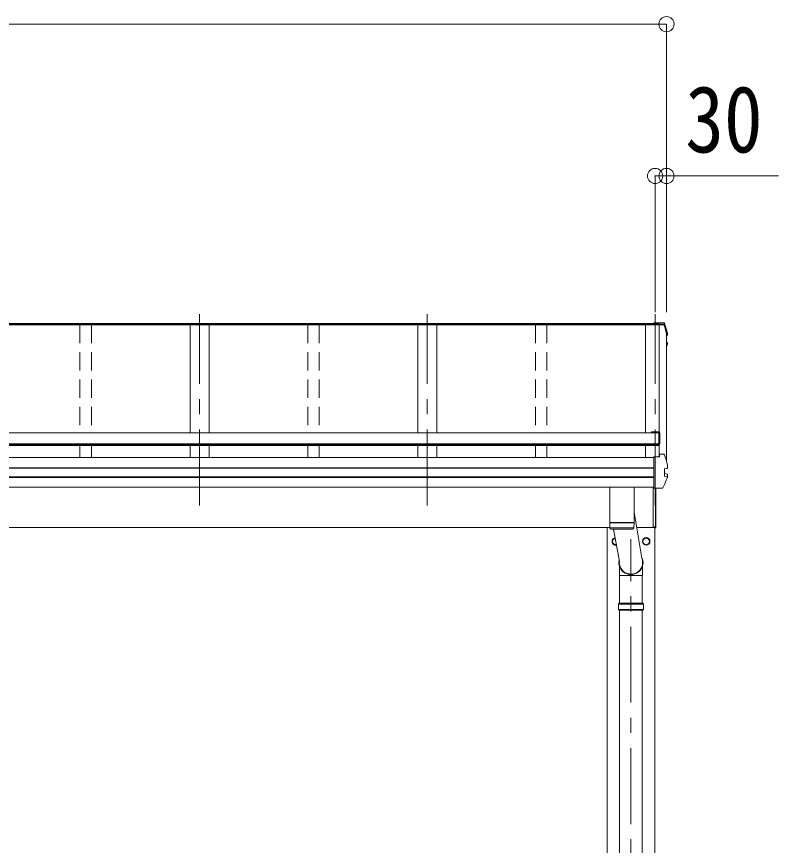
# Model space of a CAD drawing. Units: millimetres at full size, sheet at 1:40; details may follow other scales. Extents: x -11243 to 11243, y -7760 to 7760.
# Drawn here: x -3329 to -1322, y -2883 to -699 of the extents above; entities that cross this region are included whole.
import ezdxf
from ezdxf.enums import TextEntityAlignment as Align

# ---------------------------------------------------------------- set-up
doc = ezdxf.new("R2010")
doc.units = ezdxf.units.MM
doc.header["$LTSCALE"] = 40
doc.header["$PDMODE"] = 32
doc.header["$PDSIZE"] = 40
doc.linetypes.add('CHAIN1', pattern=[8, 5, -1, 1, -1])
doc.linetypes.add('DASHED1', pattern=[1.8, 1.2, -0.6])
doc.layers.add('0-3_ELV2', color=7, linetype='Continuous', lineweight=9)
doc.layers.add('0-6_OTH_LINE', color=6, linetype='Continuous', lineweight=9)
doc.styles.add('ＭＳ ゴシック', font='')
doc.styles.get('ＭＳ ゴシック').set_extended_font_data('MS Gothic')

msp = doc.modelspace()

# ---------------------------------------------------------------- linework, layer by layer
at = {"layer": '0-3_ELV2', "color": 6}
for p, q in [((-1617.03, -719.16), (-1617.03, -1478.16)), ((-1647.03, -1119.16), (-1647.03, -1478.16)), ((-1617.03, -1119.16), (-1617.03, -1478.16)), ((-1322.15, -1119.16), (-1617.03, -1119.16))]:
    msp.add_line(p, q, dxfattribs=at)
at = {"layer": '0-3_ELV2', "color": 5, "linetype": 'CHAIN1'}
for p, q in [((-2847.03, -1986.99), (-2847.03, -1482.81)), ((-2247.03, -1986.99), (-2247.03, -1482.81)), ((-1647.03, -1986.99), (-1647.03, -1482.81)), ((-1710.53, -5066.52), (-1710.53, -2075.96))]:
    msp.add_line(p, q, dxfattribs=at)
at = {"layer": '0-3_ELV2', "color": 4}
for p, q in [((-1625.02, -1506.08), (-1650.03, -1506.08)), ((-1650.03, -1510.44), (-1650.03, -1506.08)), ((-1625.02, -1506.09), (-1625.02, -1506.08)), ((-1625.02, -1506.08), (-1625.02, -1506.08)), ((-1647.03, -1510.44), (-7047.03, -1510.44)), ((-1647.03, -1511.33), (-7047.03, -1511.33)), ((-1650.03, -1508.16), (-7044.03, -1508.16)), ((-2872.03, -1511.25), (-2872.03, -1795.52)), ((-2822.03, -1511.25), (-2822.03, -1795.52)), ((-2272.03, -1511.25), (-2272.03, -1795.52)), ((-2222.03, -1511.25), (-2222.03, -1795.52)), ((-1672.03, -1511.25), (-1672.03, -1795.52)), ((-1672.03, -1511.34), (-1623.59, -1511.34)), ((-1650.03, -1508.61), (-1635.83, -1508.61)), ((-1647.03, -1511.1), (-1636.21, -1511.1)), ((-1636.73, -1511.34), (-1636.73, -1858.63)), ((-1635.83, -1508.61), (-1636.21, -1511.1)), ((-1636.13, -1511.34), (-1636.13, -1854.68)), ((-1635.83, -1509.7), (-1636.05, -1511.19)), ((-1636.05, -1511.19), (-1636.05, -1510.84)), ((-1636.05, -1511.19), (-1623.63, -1511.19)), ((-1635.83, -1509.7), (-1635.83, -1508.61)), ((-1623.78, -1509.7), (-1635.83, -1509.7)), ((-1617.03, -1534.71), (-1617.03, -1871.48)), ((-1617.03, -1537.66), (-1616.34, -1537.52)), ((-1617.03, -1538), (-1616.26, -1537.86)), ((-1615.77, -1539.28), (-1617.03, -1539.53)), ((-1614.71, -1538.01), (-1614.71, -1533.96)), ((-1617.03, -1557.41), (-1616.2, -1557.52)), ((-1617.03, -1561.51), (-1615.66, -1561.77)), ((-1617.03, -1563.03), (-1616.19, -1563.19)), ((-1616.19, -1557.52), (-1616.2, -1557.52)), ((-1614.61, -1563.04), (-1614.61, -1558.98)), ((-1636.93, -1795.65), (-7057.13, -1795.65)), ((-1656.93, -1793.49), (-1636.93, -1793.49)), ((-1656.93, -1793.49), (-1656.93, -1795.65)), ((-1656.93, -1795.03), (-1636.93, -1795.03)), ((-1636.93, -1829.54), (-1636.93, -1795.03)), ((-1634.93, -1795.49), (-1634.93, -1824.95)), ((-1636.93, -1824.68), (-7057.13, -1824.68)), ((-1636.93, -1826.43), (-7057.13, -1826.43)), ((-1636.93, -1829.54), (-7057.13, -1829.54)), ((-2872.03, -1829.54), (-2872.03, -1861.16)), ((-2822.03, -1829.54), (-2822.03, -1861.16)), ((-2272.03, -1829.54), (-2272.03, -1861.16)), ((-2222.03, -1829.54), (-2222.03, -1861.16)), ((-1672.03, -1829.54), (-1672.03, -1861.02)), ((-1636.93, -1824.95), (-1634.93, -1824.95)), ((-1636.78, -1858.98), (-1636.05, -1854.2)), ((-1636.76, -1858.98), (-1636.21, -1855.3)), ((-1636.21, -1858.98), (-1636.21, -1855.3)), ((-1636.05, -1853.85), (-1635.83, -1852.36)), ((-1636.05, -1853.85), (-1636.05, -1854.2)), ((-1623.78, -1852.36), (-1635.83, -1852.36)), ((-1650.03, -1861.16), (-7044.03, -1861.16)), ((-1650.03, -1859.3), (-1650.03, -1858.98)), ((-1650.03, -1860.6), (-1650.03, -1859.3)), ((-1650.03, -1940.53), (-1650.03, -1860.6)), ((-1650.03, -1887.68), (-7044.03, -1887.68)), ((-1650.03, -1888.58), (-7044.03, -1888.58)), ((-1622.6, -1890.3), (-1616.34, -1889.53)), ((-1622.6, -1890.3), (-1622.6, -1890.3)), ((-1622.03, -1890.43), (-1622.03, -1909.65)), ((-1616.34, -1889.53), (-1616.34, -1889.53)), ((-1614.71, -1888.06), (-1614.71, -1880.67)), ((-1650.03, -1911.8), (-7044.03, -1911.8)), ((-1650.03, -1913.72), (-7044.03, -1913.72)), ((-1616.2, -1911.81), (-1622.6, -1910.12)), ((-1622.6, -1910.12), (-1622.6, -1910.12)), ((-1615.66, -1904.43), (-1621.62, -1903.28)), ((-1616.2, -1911.81), (-1616.19, -1911.81)), ((-1614.61, -1913.1), (-1614.61, -1905.7)), ((-1650.03, -1938.76), (-7044.03, -1938.76)), ((-1652.03, -1938.76), (-1652.03, -2043.59)), ((-1650.03, -1941.4), (-1650.03, -1940.53)), ((-1650.03, -1941.4), (-1629.38, -1941.4)), ((-1645.53, -2045.99), (-1645.53, -1941.4)), ((-1645.03, -2045.59), (-1645.03, -1941.4)), ((-1766.32, -2044.99), (-7047.03, -2044.99)), ((-1773.03, -4899.99), (-1773.03, -2044.99)), ((-1647.03, -2044.99), (-1695.8, -2044.99)), ((-1647.03, -2043.59), (-1652.03, -2043.59)), ((-1648.03, -2044.99), (-1648.03, -4899.99)), ((-1647.03, -2046.09), (-1647.03, -2043.59)), ((-1645.53, -2045.99), (-1645.53, -2045.99)), ((-1645.53, -2045.99), (-1645.52, -2046.06)), ((-1759.12, -2081.74), (-1759.02, -2081.74)), ((-1759.12, -2082.24), (-1759.02, -2082.24)), ((-1679.12, -2081.74), (-1679.02, -2081.74)), ((-1679.12, -2082.24), (-1679.02, -2082.24))]:
    msp.add_line(p, q, dxfattribs=at)
at = {"layer": '0-3_ELV2', "color": 4, "linetype": 'DASHED1'}
for p, q in [((-3162.03, -1511.25), (-3162.03, -1795.65)), ((-3132.03, -1511.25), (-3132.03, -1795.65)), ((-2562.03, -1511.25), (-2562.03, -1795.65)), ((-2532.03, -1511.25), (-2532.03, -1795.65)), ((-1962.03, -1511.25), (-1962.03, -1795.65)), ((-1932.03, -1511.25), (-1932.03, -1795.65)), ((-3162.03, -1829.54), (-3162.03, -1861.16)), ((-3132.03, -1829.54), (-3132.03, -1861.16)), ((-2562.03, -1829.54), (-2562.03, -1861.16)), ((-2532.03, -1829.54), (-2532.03, -1861.16)), ((-1962.03, -1829.54), (-1962.03, -1861.16)), ((-1932.03, -1829.54), (-1932.03, -1861.16))]:
    msp.add_line(p, q, dxfattribs=at)
at = {"layer": '0-3_ELV2'}
for p, q in [((-1766.53, -2032.3), (-1766.53, -1938.76)), ((-1702.53, -1938.76), (-1702.53, -2032.3)), ((-1702.53, -2005.11), (-1682.09, -2126.16)), ((-1766.53, -2032.3), (-1702.53, -2032.3)), ((-1766.53, -2033.3), (-1702.53, -2033.3)), ((-1766.3, -2046.35), (-1766.53, -2033.3)), ((-1702.75, -2046.3), (-1766.3, -2046.3)), ((-1763.3, -2049.3), (-1705.76, -2049.3)), ((-1762.03, -2032.3), (-1762.01, -2033.3)), ((-1741.17, -2134.77), (-1756.24, -2049.3)), ((-1707.03, -2032.3), (-1707.04, -2033.3)), ((-1702.53, -2033.3), (-1702.75, -2046.35)), ((-1680.38, -2171.71), (-1680.38, -2147.92)), ((-1740.38, -2245), (-1740.38, -2171.71)), ((-1713.21, -2172.05), (-1714.34, -2168.94)), ((-1707.61, -2171.43), (-1713.44, -2171.43)), ((-1707.84, -2172.05), (-1713.21, -2172.05)), ((-1707.84, -2172.05), (-1706.71, -2168.94)), ((-1680.38, -2171.71), (-1707.72, -2171.71)), ((-1680.68, -2245), (-1680.68, -2171.71)), ((-1743.53, -2247), (-1742.53, -2245)), ((-1743.53, -2247), (-1677.53, -2247)), ((-1743.53, -2261), (-1743.53, -2247)), ((-1742.53, -2245), (-1678.53, -2245)), ((-1677.53, -2247), (-1678.53, -2245)), ((-1677.53, -2261), (-1677.53, -2247)), ((-1743.53, -2261), (-1677.53, -2261)), ((-1743.53, -2261), (-1742.53, -2263)), ((-1678.53, -2263), (-1742.53, -2263)), ((-1740.38, -3152.5), (-1740.38, -2263)), ((-1680.68, -3152.5), (-1680.68, -2263)), ((-1677.53, -2261), (-1678.53, -2263))]:
    msp.add_line(p, q, dxfattribs=at)
at = {"layer": '0-3_ELV2', "color": 4}
for points in [[(-1622.16, -1507.35), (-1622.29, -1507.06), (-1622.46, -1506.8), (-1622.68, -1506.57), (-1622.93, -1506.39), (-1623.21, -1506.26), (-1623.47, -1506.18), (-1623.71, -1506.14), (-1623.94, -1506.11), (-1624.2, -1506.1), (-1624.48, -1506.09), (-1624.79, -1506.08), (-1625.1, -1506.08)], [(-1650.03, -1510.11), (-1647.03, -1510.11), (-1647.03, -1511.11)], [(-1614.75, -1533.65), (-1617.07, -1524.8), (-1619.53, -1516.03), (-1622.16, -1507.37)], [(-1614.75, -1533.65), (-1614.71, -1533.91), (-1614.71, -1533.96)], [(-1617.03, -1569.25), (-1616.11, -1567.01), (-1614.7, -1563.52)], [(-1650.03, -1858.98), (-1635.83, -1858.98), (-1635.83, -1852.36)], [(-1622.6, -1890.3), (-1622.68, -1890.33), (-1622.75, -1890.38), (-1622.82, -1890.46), (-1622.86, -1890.55), (-1622.89, -1890.66), (-1622.9, -1890.78)], [(-1622.03, -1890.43), (-1622.01, -1890.32), (-1621.98, -1890.23)], [(-1616.34, -1889.53), (-1616.11, -1889.46), (-1615.91, -1889.31), (-1615.74, -1889.09), (-1615.62, -1888.82), (-1615.55, -1888.51), (-1615.54, -1888.18), (-1615.59, -1887.86)], [(-1616.26, -1889.52), (-1615.98, -1889.44), (-1615.74, -1889.36), (-1615.5, -1889.27), (-1615.22, -1889.1), (-1614.96, -1888.82), (-1614.78, -1888.48), (-1614.73, -1888.1)], [(-1614.75, -1880.36), (-1614.71, -1880.62), (-1614.71, -1880.67)], [(-1614.71, -1888.1), (-1614.71, -1888.01), (-1614.75, -1887.75)], [(-1614.7, -1913.58), (-1617.56, -1920.39), (-1620.51, -1927.13), (-1623.54, -1933.77), (-1626.67, -1940.34)], [(-1622.6, -1910.12), (-1622.68, -1910.08), (-1622.75, -1910.02), (-1622.82, -1909.94), (-1622.86, -1909.83), (-1622.89, -1909.72), (-1622.9, -1909.6)], [(-1615.51, -1913.79), (-1615.42, -1913.46), (-1615.39, -1913.11), (-1615.44, -1912.75), (-1615.55, -1912.42), (-1615.72, -1912.14), (-1615.94, -1911.93), (-1616.19, -1911.81)], [(-1614.72, -1913.59), (-1614.64, -1913.43), (-1614.61, -1913.26), (-1614.61, -1913.08)], [(-1629.36, -1941.4), (-1628.98, -1941.4), (-1628.63, -1941.39), (-1628.32, -1941.37), (-1628.04, -1941.33), (-1627.73, -1941.26), (-1627.4, -1941.12), (-1627.09, -1940.9), (-1626.83, -1940.63), (-1626.65, -1940.29)], [(-1645.52, -2046.09), (-1645.53, -2046.09), (-1647.03, -2046.09)], [(-1645.52, -2046.06), (-1645.52, -2046.09), (-1645.52, -2046.09)], [(-1748.91, -2090.88), (-1750.53, -2091.81), (-1759.03, -2086.9), (-1759.03, -2077.09), (-1752.05, -2073.06)]]:
    msp.add_lwpolyline(points, dxfattribs=at)
msp.add_lwpolyline([(-1670.53, -2072.18), (-1662.03, -2077.09), (-1662.03, -2086.9), (-1670.53, -2091.81), (-1679.03, -2086.9), (-1679.03, -2077.09)], close=True, dxfattribs=at)
at = {"layer": '0-3_ELV2'}
msp.add_lwpolyline([(-1713.33, -2171.71), (-1740.68, -2171.71), (-1740.68, -2147.92)], dxfattribs=at)
at = {"layer": '0-3_ELV2', "color": 4}
for radius in [10, 8.5]:
    msp.add_circle((-1670.53, -2081.99), radius, dxfattribs=at)
for centre, radius, start, end in [((-1623.78, -1511.4), 1.7, 17.09071, 90.04324), ((-2100.04, -1657.36), 498.32, 13.87531, 17.05651), ((-2100.03, -1657.36), 499.82, 13.85121, 17.03953), ((-1616.01, -1538.01), 1.3, 280.89642, 13.7954), ((-2079.35, -1378.13), 498.64, 337.99835, 338.21754), ((-2079.35, -1378.48), 498.64, 337.99835, 338.25759), ((-1615.91, -1563.04), 1.3, 338.33785, 79.1132), ((-1615.91, -1558.98), 1.3, 0.0377, 79.0995), ((-1636.93, -1795.49), 2, 0, 90), ((-1623.78, -1854.06), 1.7, 17.09071, 90.04324), ((-2100.03, -2000.02), 499.82, 13.85121, 17.03953), ((-1621.53, -1902.79), 0.499, 180.05239, 259.08482), ((-1615.91, -1905.7), 1.3, 0.0377, 79.0995), ((-1657.67, -2030.92), 12.15, 359.0404, 0.9596), ((-1645.53, -2045.59), 0.5, 270.5, 0), ((-1750.53, -2081.99), 10, 99.72185, 280.27854), ((-1750.53, -2081.99), 8.5, 99.67273, 280.32766), ((-1750.53, -2081.99), 8.6, 111.25399, 128.74601), ((-1670.53, -2081.99), 8.6, 111.25399, 128.74601), ((-1670.53, -2081.99), 8.6, 51.25399, 68.74601), ((-1750.53, -2081.99), 8.6, 171.25399, 178.33419), ((-1750.53, -2081.99), 8.6, 181.66581, 188.74601), ((-1750.53, -2081.99), 8.6, 231.25399, 248.74601), ((-1670.53, -2081.99), 8.6, 171.25399, 178.33419), ((-1670.53, -2081.99), 8.6, 181.66581, 188.74601), ((-1670.53, -2081.99), 8.6, 231.25399, 248.74601), ((-1670.53, -2081.99), 8.6, 291.25399, 308.74601), ((-1670.53, -2081.99), 8.6, 351.25399, 8.74601)]:
    msp.add_arc(centre, radius, start, end, dxfattribs=at)
at = {"layer": '0-3_ELV2'}
for centre, start, end in [((-1763.3, -2046.3), 181, 270), ((-1705.75, -2046.3), 269.95168, 359)]:
    msp.add_arc(centre, 3, start, end, dxfattribs=at)
for major_axis, ratio, start_param, end_param in [((31.85, 0), 0.984694, 2.9335503, 6.7858594), ((30.8, 0), 0.983336, 3.0411421, 6.6778673)]:
    msp.add_ellipse((-1710.53, -2137.81), major_axis=major_axis, ratio=ratio, start_param=start_param, end_param=end_param, dxfattribs=at)
at = {"layer": '0-3_ELV2', "color": 6}
for p in [(-1617.03, -719.16), (-1647.03, -1119.16), (-1617.03, -1119.16)]:
    msp.add_point(p, dxfattribs=at)
at = {"layer": '0-6_OTH_LINE'}
for p, q in [((-7077.03, -719.16), (-1617.03, -719.16)), ((-1617.03, -1119.16), (-1647.03, -1119.16))]:
    msp.add_line(p, q, dxfattribs=at)

# ---------------------------------------------------------------- texts
at = {"layer": '0-3_ELV2', "style": 'ＭＳ ゴシック', "width": 0.85}
msp.add_text('30', height=176, dxfattribs=at).set_placement((-1567.33, -1109.95), align=Align.BOTTOM_LEFT)

doc.saveas('drawing.dxf')
